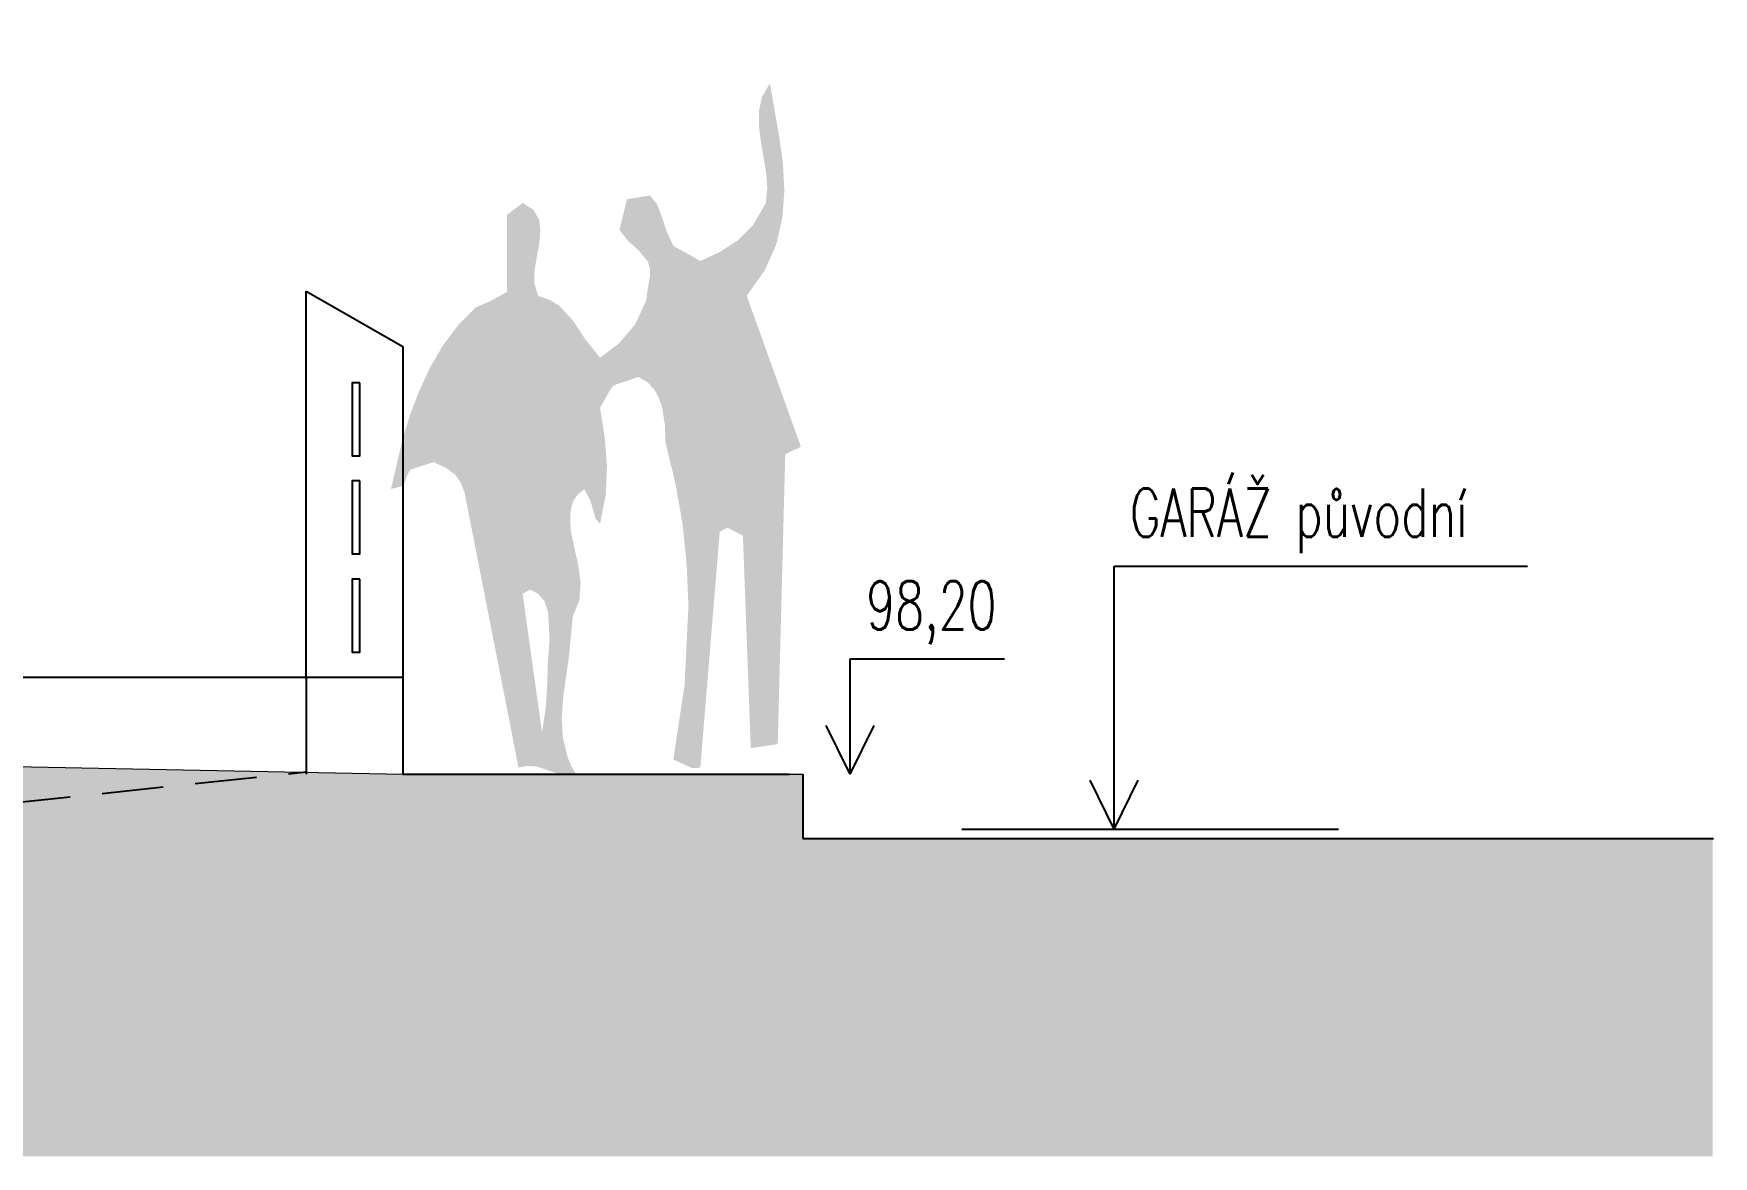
# Model space of a CAD drawing. Header units: metres. Extents: x -442 to 316, y -503 to 125.
# Drawn here: x 226.75 to 231.97, y -299.28 to -295.8 of the extents above; entities that cross this region are included whole.
import ezdxf

# ---------------------------------------------------------------- set-up
doc = ezdxf.new("R2010")
doc.units = ezdxf.units.M
doc.linetypes.add('DASHED', pattern=[19.05, 12.7, -6.35])
for name, color, linetype in [('1', 7, 'Continuous'), ('FIGURE_SAGOME', 252, 'Continuous'), ('popis', 6, 'Continuous'), ('SRAFA', 251, 'Continuous'), ('SRAFY', 3, 'Continuous'), ('ZDIVO', 1, 'Continuous')]:
    doc.layers.add(name, color=color, linetype=linetype)
doc.styles.add('ROMANS', font='romans.shx', dxfattribs={"width": 0.7})

msp = doc.modelspace()

# ---------------------------------------------------------------- hatches: boundary and pattern name
at = {"layer": 'FIGURE_SAGOME', "linetype": 'Continuous'}
h = msp.add_hatch(color=256, dxfattribs=at)
h.paths.add_polyline_path([(228.482141, -297.247182), (228.463264, -297.211198), (228.443466, -297.227384), (228.429936, -297.246297), (228.422746, -297.266981), (228.419134, -297.290391), (228.42094, -297.338984), (228.431742, -297.39119), (228.444351, -297.446087), (228.451541, -297.501869), (228.447964, -297.555881), (228.427244, -297.607165), (228.415557, -297.729568), (228.397565, -297.857354), (228.393067, -297.921283), (228.396644, -297.983369), (228.411059, -298.042765), (228.422746, -298.071559), (228.438932, -298.099468), (228.397565, -298.10216), (228.357968, -298.086859), (228.313873, -298.072444), (228.28777, -298.070673), (228.258941, -298.076057), (228.091558, -297.222886), (228.07987, -297.1914), (228.061878, -297.166218), (228.033969, -297.145499), (227.995258, -297.127507), (227.923289, -297.150918), (227.915179, -297.165297), (227.90105, -297.201389), (227.862973, -297.211198), (227.898072, -297.060001), (227.921483, -296.982614), (227.950277, -296.906998), (227.984455, -296.833223), (228.024973, -296.763911), (228.07268, -296.700939), (228.126656, -296.646927), (228.170751, -296.628014), (228.222956, -296.59922), (228.222956, -296.359833), (228.271549, -296.322928), (228.305763, -296.344533), (228.322869, -296.374248), (228.326446, -296.409347), (228.322869, -296.448944), (228.308454, -296.532635), (228.308454, -296.573117), (228.319257, -296.610943), (228.355241, -296.623516), (228.384956, -296.641544), (228.429051, -296.689216), (228.465956, -296.745919), (228.511857, -296.803508), (228.571252, -296.758528), (228.62073, -296.700018), (228.654022, -296.628935), (228.666631, -296.550627), (228.666631, -296.525445), (228.660327, -296.504726), (228.632453, -296.470548), (228.59824, -296.439948), (228.572137, -296.40662), (228.595548, -296.31124), (228.666631, -296.299553), (228.688236, -296.325655), (228.703536, -296.364331), (228.717951, -296.409347), (228.73952, -296.456133), (228.823247, -296.50292), (228.883527, -296.475046), (228.938425, -296.439948), (228.987017, -296.391355), (229.026614, -296.322928), (229.031112, -296.276142), (229.027535, -296.229355), (229.011314, -296.133055), (229.005009, -296.084463), (229.005009, -296.037641), (229.014926, -295.99266), (229.039223, -295.951257), (229.068017, -296.116834), (229.079705, -296.200561), (229.084203, -296.285138), (229.077934, -296.368829), (229.059021, -296.451635), (229.023037, -296.532635), (228.967219, -296.610943), (229.135523, -297.079799), (229.08693, -297.10321), (229.063519, -298.003168), (228.979828, -298.015776), (228.955531, -297.356091), (228.906938, -297.330909), (228.883527, -297.343482), (228.823247, -298.076057), (228.799376, -298.078448), (228.73952, -298.050875), (228.774619, -297.817757), (228.786342, -297.572067), (228.780923, -297.446087), (228.76835, -297.320107), (228.745824, -297.193206), (228.715224, -297.067191), (228.713453, -297.015021), (228.704421, -296.956511), (228.69454, -296.927717), (228.680125, -296.901614), (228.658556, -296.879124), (228.631532, -296.862903), (228.559529, -296.887199), (228.549647, -296.893503), (228.53973, -296.909725), (228.511857, -296.959203), (228.526236, -297.049199), (228.533461, -297.139194), (228.529849, -297.22919), (228.511857, -297.319186), (228.498363, -297.303886), (228.491137, -297.278704)])
h.paths.add_polyline_path([(228.319257, -297.536082), (228.33994, -297.559493), (228.350743, -297.593671), (228.355241, -297.679169), (228.349857, -297.749366), (228.348051, -297.818678), (228.343553, -297.889761), (228.331865, -297.967148), (228.271549, -297.536082), (228.295846, -297.523474)], flags=16)
at = {"layer": 'SRAFA', "linetype": 'Continuous'}
msp.add_hatch(color=256, dxfattribs=at).paths.add_polyline_path([(190.501974, -295.796843), (190.501974, -299.283549), (231.965839, -299.283549), (231.965839, -298.296843), (229.141226, -298.296843), (229.141226, -298.096843), (227.899876, -298.096843), (220.899876, -297.956843), (219.0265, -297.854529), (201.729876, -296.522107), (192.315046, -295.796843)])

# ---------------------------------------------------------------- linework, layer by layer
at = {"layer": '1', "linetype": 'Continuous'}
msp.add_line((229.634689, -298.266843), (230.804848, -298.266843), dxfattribs=at)
at = {"layer": 'SRAFA', "linetype": 'Continuous'}
for p, q in [((227.599876, -297.796843), (227.599876, -296.596843)), ((227.599876, -296.596843), (227.899876, -296.76839)), ((227.899876, -296.76839), (227.899876, -297.796843))]:
    msp.add_line(p, q, dxfattribs=at)
at = {"layer": 'SRAFY', "linetype": 'Continuous'}
for p, q in [((230.107492, -298.266843), (230.107492, -297.450918)), ((230.107492, -297.450918), (231.391274, -297.450918)), ((229.288576, -298.096843), (229.288576, -297.738414)), ((229.288576, -297.738414), (229.767294, -297.738414)), ((227.599876, -297.796843), (220.899876, -297.796843)), ((227.899876, -297.796843), (227.599876, -297.796843)), ((227.599876, -297.796843), (227.599876, -297.938189)), ((227.899876, -297.796843), (227.899876, -298.096843)), ((227.599876, -297.938189), (227.599876, -298.096843)), ((229.288576, -298.096843), (229.214074, -297.945609)), ((229.288576, -298.096843), (229.363077, -297.945609)), ((230.107492, -298.266843), (230.03299, -298.115609)), ((230.107492, -298.266843), (230.181993, -298.115609))]:
    msp.add_line(p, q, dxfattribs=at)
at = {"layer": 'SRAFY', "linetype": 'DASHED', "ltscale": 0.015}
msp.add_line((220.899876, -298.796843), (227.599876, -298.089452), dxfattribs=at)
at = {"layer": 'SRAFY', "linetype": 'Continuous'}
for points in [[(227.766508, -296.881167), (227.742512, -296.881167), (227.742512, -297.108043), (227.766508, -297.108043)], [(227.766508, -297.185244), (227.742512, -297.185244), (227.742512, -297.41212), (227.766508, -297.41212)], [(227.766508, -297.491081), (227.742512, -297.491081), (227.742512, -297.717957), (227.766508, -297.717957)]]:
    msp.add_lwpolyline(points, close=True, dxfattribs=at)
at = {"layer": 'ZDIVO', "linetype": 'Continuous', "lineweight": 0}
for p, q in [((225.393302, -298.046712), (227.899876, -298.096843)), ((227.899876, -298.096843), (229.141226, -298.096843))]:
    msp.add_line(p, q, dxfattribs=at)
at = {"layer": 'ZDIVO', "linetype": 'Continuous'}
for p, q in [((227.899876, -298.096843), (229.099876, -298.096843)), ((229.141226, -298.096843), (229.141226, -298.296843)), ((229.141226, -298.296843), (231.968183, -298.296843))]:
    msp.add_line(p, q, dxfattribs=at)

# ---------------------------------------------------------------- texts
at = {"layer": 'popis', "linetype": 'Continuous', "char_height": 0.15, "width": 2.20915077, "attachment_point": 1, "style": 'ROMANS'}
for s, insert in [('GARÁŽ původní', (230.157037, -297.209989)), ('98,20', (229.338121, -297.497485))]:
    msp.add_mtext(s, dxfattribs=dict(at, insert=insert))

doc.saveas('drawing.dxf')
